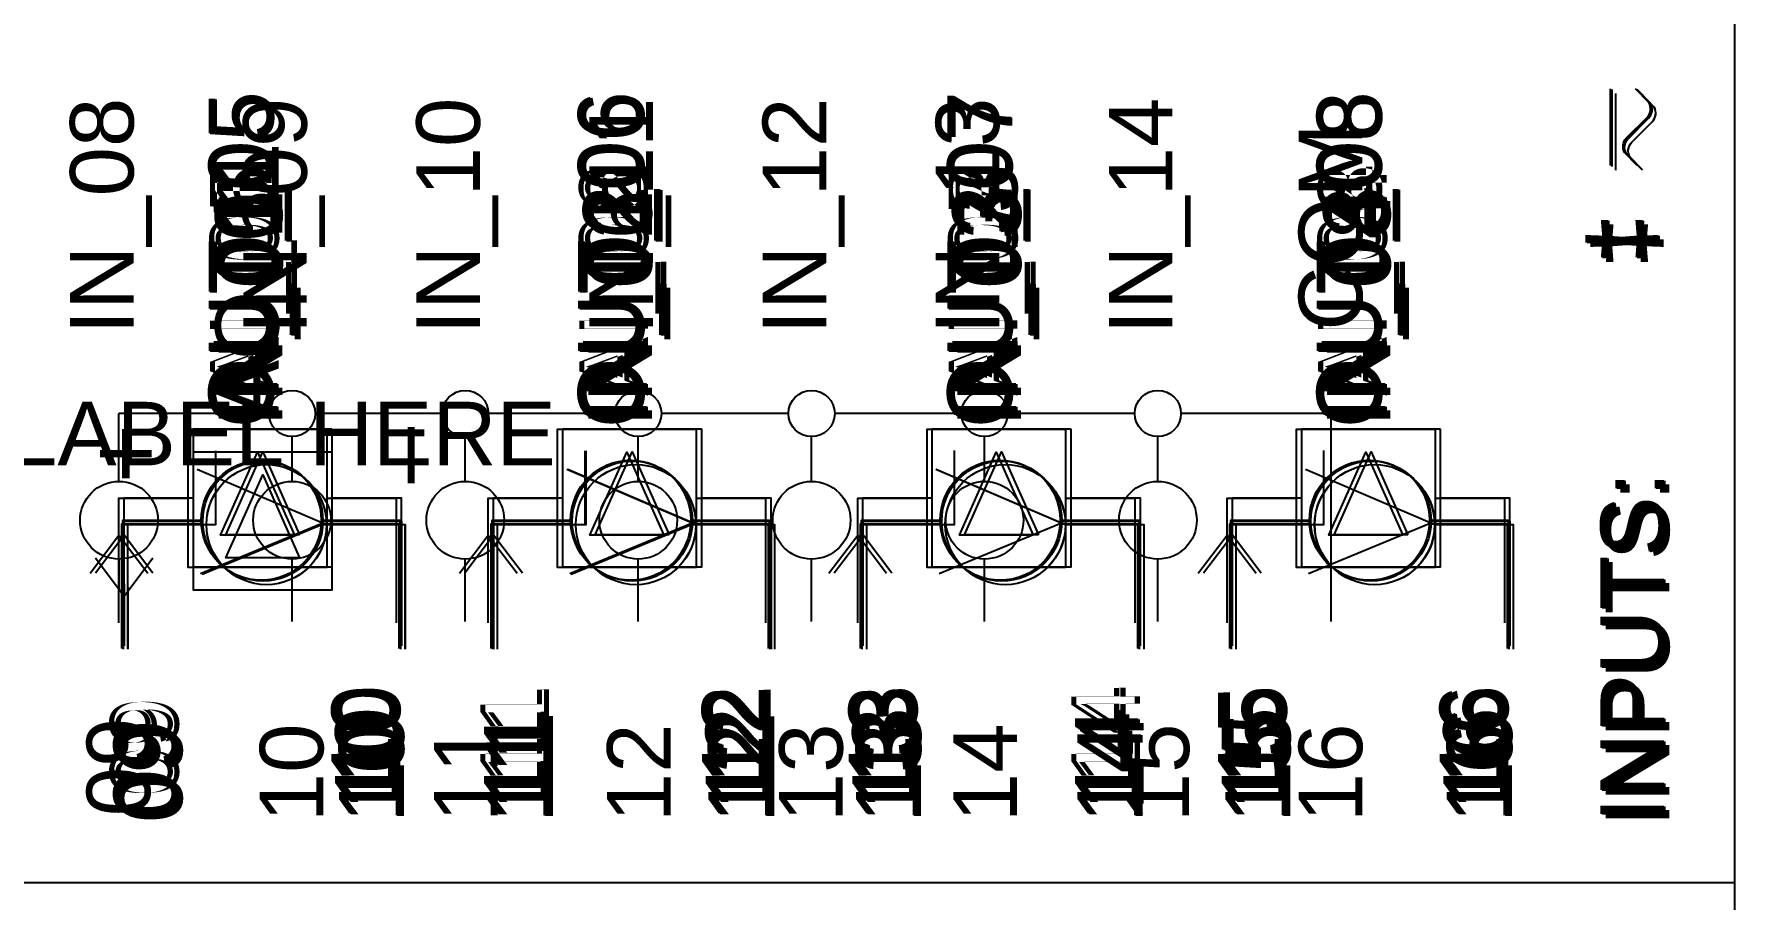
# Model space of a CAD drawing. Extents: x 0.5 to 35.5, y 0.5 to 23.5.
# Drawn here: x 24.142 to 25.984, y 8.714 to 9.652 of the extents above; entities that cross this region are included whole.
import ezdxf

# ---------------------------------------------------------------- set-up
doc = ezdxf.new("R2010")
doc.units = 0
doc.header["$MEASUREMENT"] = 0
for name, color, linetype in [('3_01__0-__EMPTY', 7, 'CONTINUOUS'), ('3_02__B-___3__DI___4__DO__', 7, 'CONTINUOUS'), ('3_03__1-___4__DI___4__DO__', 7, 'CONTINUOUS'), ('3_04__C-___4__DI___4__DO__', 7, 'CONTINUOUS'), ('3_05__D-___4__DI___3__DO__', 7, 'CONTINUOUS'), ('3_06__2A___8__FORM_A_DO', 7, 'CONTINUOUS'), ('3_07__2B___8__FORM_B_DO', 7, 'CONTINUOUS'), ('3_08__2C___8__DO__6__FORM_', 7, 'CONTINUOUS'), ('3_09__2D___8__DO__2__FORM_', 7, 'CONTINUOUS'), ('3_10__2G___8__DO__4__FORM_', 7, 'CONTINUOUS'), ('3_11__3-___8__DI', 7, 'CONTINUOUS'), ('3_12__4-___14__DI', 7, 'CONTINUOUS'), ('3_13__5-___8__AI', 7, 'CONTINUOUS'), ('3_14__6-___4__AI____4__AO', 7, 'CONTINUOUS'), ('6_00______DWG_', 7, 'CONTINUOUS')]:
    doc.layers.add(name, color=color, linetype=linetype)
doc.styles.add('ARIAL', font='arial.ttf')

msp = doc.modelspace()

# ---------------------------------------------------------------- linework, layer by layer
at = {"layer": '3_02__B-___3__DI___4__DO__'}
for points in [[(25.8508, 9.5084), (25.8508, 9.5914)], [(24.4644, 9.1994), (24.4644, 9.0494), (24.3145, 9.0494), (24.3145, 9.1994), (24.4644, 9.1994)], [(24.4294, 9.0844), (24.3494, 9.0844), (24.3894, 9.1744), (24.4294, 9.0844)], [(24.2394, 8.9894), (24.2394, 9.1244), (24.3144, 9.1244)], [(24.4645, 9.1244), (24.5396, 9.1244), (24.5396, 8.9894)], [(24.6397, 8.9894), (24.6396, 9.1244), (24.7246, 9.1244)], [(24.8546, 9.1244), (24.9396, 9.1244), (24.9396, 8.9894)], [(25.0397, 8.9894), (25.0397, 9.1244), (25.1247, 9.1244)], [(25.2547, 9.1244), (25.3397, 9.1244), (25.3397, 8.9894)], [(25.4396, 8.9894), (25.4396, 9.1244), (25.5248, 9.1244)], [(25.6548, 9.1244), (25.7398, 9.1244), (25.7398, 8.9894)], [(24.2082, 9.0844), (24.2394, 9.0432), (24.2706, 9.0844)]]:
    msp.add_lwpolyline(points, dxfattribs=at)
msp.add_lwpolyline([(25.8797, 9.5084), (25.866, 9.5224, -0.328455), (25.868, 9.5384), (25.8902, 9.5607, 0.339292), (25.8923, 9.5766), (25.8777, 9.5914)], format="xyb", dxfattribs=at)
for centre in [(24.7897, 9.1244), (25.1897, 9.1244), (25.5896, 9.1244)]:
    msp.add_circle(centre, 0.065, dxfattribs=at)
at = {"layer": '3_03__1-___4__DI___4__DO__'}
for points in [[(25.8547, 9.5046), (25.8547, 9.5875)], [(24.2436, 8.9855), (24.2435, 9.1205), (24.3285, 9.1205)], [(24.4586, 9.1205), (24.5436, 9.1205), (24.5436, 8.9855)], [(24.6436, 8.9855), (24.6436, 9.1205), (24.7286, 9.1205)], [(24.8586, 9.1205), (24.9436, 9.1205), (24.9436, 8.9855)], [(25.0437, 8.9855), (25.0437, 9.1205), (25.1287, 9.1205)], [(25.2587, 9.1205), (25.3437, 9.1205), (25.3437, 8.9855)], [(25.4436, 8.9855), (25.4435, 9.1205), (25.5287, 9.1205)], [(25.6588, 9.1205), (25.7437, 9.1205), (25.7437, 8.9855)]]:
    msp.add_lwpolyline(points, dxfattribs=at)
msp.add_lwpolyline([(25.8837, 9.5046), (25.8699, 9.5186, -0.328455), (25.872, 9.5345), (25.8942, 9.5568, 0.339292), (25.8962, 9.5727), (25.8817, 9.5875)], format="xyb", dxfattribs=at)
for centre in [(24.3936, 9.1205), (24.7936, 9.1205), (25.1937, 9.1205), (25.5937, 9.1205)]:
    msp.add_circle(centre, 0.065, dxfattribs=at)
at = {"layer": '3_04__C-___4__DI___4__DO__'}
for points in [[(25.8508, 9.5084), (25.8508, 9.5914)], [(24.2396, 8.9894), (24.2395, 9.1244), (24.3246, 9.1244)], [(24.4546, 9.1244), (24.5396, 9.1244), (24.5396, 8.9894)], [(24.6397, 8.9894), (24.6396, 9.1244), (24.7246, 9.1244)], [(24.8546, 9.1244), (24.9396, 9.1244), (24.9396, 8.9894)], [(25.0397, 8.9894), (25.0397, 9.1244), (25.1247, 9.1244)], [(25.2547, 9.1244), (25.3397, 9.1244), (25.3397, 8.9894)], [(25.4396, 8.9894), (25.4396, 9.1244), (25.5248, 9.1244)], [(25.6548, 9.1244), (25.7398, 9.1244), (25.7398, 8.9894)]]:
    msp.add_lwpolyline(points, dxfattribs=at)
msp.add_lwpolyline([(25.8797, 9.5084), (25.866, 9.5224, -0.328455), (25.868, 9.5384), (25.8902, 9.5607, 0.339292), (25.8923, 9.5766), (25.8777, 9.5914)], format="xyb", dxfattribs=at)
for centre in [(24.3896, 9.1244), (24.7897, 9.1244), (25.1897, 9.1244), (25.5896, 9.1244)]:
    msp.add_circle(centre, 0.065, dxfattribs=at)
at = {"layer": '3_05__D-___4__DI___3__DO__'}
for points in [[(25.849, 9.5093), (25.849, 9.5923)], [(24.2379, 8.9903), (24.2378, 9.1253), (24.3228, 9.1253)], [(24.4529, 9.1253), (24.5378, 9.1253), (24.5378, 8.9903)], [(24.6379, 8.9903), (24.6379, 9.1253), (24.7229, 9.1253)], [(24.8529, 9.1253), (24.9379, 9.1253), (24.9379, 8.9903)], [(25.038, 8.9903), (25.038, 9.1253), (25.123, 9.1253)], [(25.253, 9.1253), (25.338, 9.1253), (25.338, 8.9903)], [(25.4379, 8.9903), (25.4378, 9.1253), (25.523, 9.1253)], [(25.6531, 9.1253), (25.738, 9.1253), (25.738, 8.9903)]]:
    msp.add_lwpolyline(points, dxfattribs=at)
msp.add_lwpolyline([(25.878, 9.5093), (25.8642, 9.5233, -0.328455), (25.8663, 9.5393), (25.8885, 9.5615, 0.339292), (25.8905, 9.5775), (25.876, 9.5923)], format="xyb", dxfattribs=at)
for centre in [(24.3878, 9.1253), (24.7879, 9.1253), (25.188, 9.1253), (25.5879, 9.1253)]:
    msp.add_circle(centre, 0.065, dxfattribs=at)
at = {"layer": '3_06__2A___8__FORM_A_DO'}
for points in [[(24.2369, 8.9864), (24.2369, 9.1214), (24.322, 9.1214)], [(24.322, 9.0677), (24.452, 9.1214), (24.537, 9.1214), (24.537, 8.9864)], [(24.6368, 8.9864), (24.6368, 9.1214), (24.7219, 9.1214)], [(24.722, 9.0677), (24.852, 9.1214), (24.9369, 9.1214), (24.9369, 8.9864)], [(25.0368, 8.9864), (25.0368, 9.1214), (25.1219, 9.1214)], [(25.122, 9.0677), (25.2519, 9.1214), (25.3369, 9.1214), (25.3369, 8.9864)], [(25.4368, 8.9864), (25.4368, 9.1214), (25.5219, 9.1214)], [(25.522, 9.0677), (25.6519, 9.1214), (25.7369, 9.1214), (25.7369, 8.9864)]]:
    msp.add_lwpolyline(points, dxfattribs=at)
at = {"layer": '3_07__2B___8__FORM_B_DO'}
for points in [[(24.2386, 8.9855), (24.2386, 9.1206), (24.2386, 9.1206), (24.3386, 9.1205), (24.3386, 9.2005)], [(24.6398, 8.9855), (24.6398, 9.1206), (24.6398, 9.1206), (24.7398, 9.1205), (24.7398, 9.2005)], [(25.0385, 8.9855), (25.0385, 9.1206), (25.0385, 9.1206), (25.1385, 9.1205), (25.1385, 9.2005)], [(25.4386, 8.9855), (25.4386, 9.1206), (25.4386, 9.1206), (25.5386, 9.1205), (25.5386, 9.2005)], [(24.3186, 9.1805), (24.4586, 9.1205), (24.5387, 9.1205), (24.5387, 8.9855)], [(24.7198, 9.1805), (24.8598, 9.1205), (24.9399, 9.1205), (24.9399, 8.9855)], [(25.1185, 9.1805), (25.2586, 9.1205), (25.3386, 9.1205), (25.3386, 8.9855)], [(25.5186, 9.1805), (25.6586, 9.1205), (25.7387, 9.1205), (25.7387, 8.9855)]]:
    msp.add_lwpolyline(points, dxfattribs=at)
at = {"layer": '3_08__2C___8__DO__6__FORM_'}
for points in [[(25.0384, 8.9857), (25.0384, 9.1208), (25.0384, 9.1208), (25.1385, 9.1207), (25.1385, 9.2007)], [(25.4385, 8.9857), (25.4385, 9.1208), (25.4385, 9.1208), (25.5385, 9.1207), (25.5385, 9.2007)], [(25.1185, 9.1807), (25.2585, 9.1207), (25.3386, 9.1207), (25.3386, 8.9857)], [(25.5186, 9.1807), (25.6586, 9.1207), (25.7386, 9.1207), (25.7386, 8.9857)], [(24.2385, 8.9857), (24.2385, 9.1207), (24.3236, 9.1207)], [(24.3237, 9.067), (24.4536, 9.1207), (24.5386, 9.1207), (24.5386, 8.9857)], [(24.6385, 8.9857), (24.6385, 9.1207), (24.7236, 9.1207)], [(24.7236, 9.067), (24.8536, 9.1207), (24.9386, 9.1207), (24.9386, 8.9857)]]:
    msp.add_lwpolyline(points, dxfattribs=at)
at = {"layer": '3_09__2D___8__DO__2__FORM_'}
for points in [[(24.2386, 8.9855), (24.2386, 9.1205), (24.2386, 9.1205), (24.3386, 9.1205), (24.3386, 9.2005)], [(24.6386, 8.9855), (24.6386, 9.1205), (24.6386, 9.1205), (24.7387, 9.1205), (24.7387, 9.2005)], [(25.0385, 8.9855), (25.0385, 9.1205), (25.0385, 9.1205), (25.1385, 9.1205), (25.1386, 9.2005)], [(25.4386, 8.9855), (25.4386, 9.1205), (25.4386, 9.1205), (25.5386, 9.1205), (25.5386, 9.2005)], [(24.3186, 9.1805), (24.4586, 9.1205), (24.5387, 9.1205), (24.5387, 8.9855)], [(24.7187, 9.1805), (24.8587, 9.1205), (24.9387, 9.1205), (24.9387, 8.9855)], [(25.1186, 9.1805), (25.2586, 9.1205), (25.3386, 9.1205), (25.3386, 8.9855)], [(25.5186, 9.1805), (25.6586, 9.1205), (25.7387, 9.1205), (25.7387, 8.9855)]]:
    msp.add_lwpolyline(points, dxfattribs=at)
at = {"layer": '3_10__2G___8__DO__4__FORM_'}
for points in [[(24.2386, 8.9855), (24.2386, 9.1205), (24.2386, 9.1205), (24.3386, 9.1205), (24.3386, 9.2005)], [(24.6386, 8.9855), (24.6386, 9.1205), (24.6386, 9.1205), (24.7387, 9.1205), (24.7387, 9.2005)], [(25.0385, 8.9855), (25.0385, 9.1205), (25.0385, 9.1205), (25.1385, 9.1205), (25.1386, 9.2005)], [(25.4386, 8.9855), (25.4386, 9.1205), (25.4386, 9.1205), (25.5386, 9.1205), (25.5386, 9.2005)], [(24.3186, 9.1805), (24.4586, 9.1205), (24.5387, 9.1205), (24.5387, 8.9855)], [(24.7187, 9.1805), (24.8587, 9.1205), (24.9387, 9.1205), (24.9387, 8.9855)], [(25.1186, 9.1805), (25.2586, 9.1205), (25.3386, 9.1205), (25.3386, 8.9855)], [(25.5186, 9.1805), (25.6586, 9.1205), (25.7387, 9.1205), (25.7387, 8.9855)]]:
    msp.add_lwpolyline(points, dxfattribs=at)
at = {"layer": '3_11__3-___8__DI'}
for points in [[(25.8546, 9.5045), (25.8546, 9.5875)], [(24.2434, 8.9855), (24.2434, 9.1205), (24.3284, 9.1205)], [(24.4584, 9.1205), (24.5434, 9.1205), (24.5434, 8.9855)], [(24.6435, 8.9855), (24.6435, 9.1205), (24.7285, 9.1205)], [(24.8585, 9.1205), (24.9435, 9.1205), (24.9435, 8.9855)], [(25.0436, 8.9855), (25.0436, 9.1205), (25.1286, 9.1205)], [(25.2586, 9.1205), (25.3436, 9.1205), (25.3436, 8.9855)], [(25.4434, 8.9855), (25.4434, 9.1205), (25.5284, 9.1205)], [(25.6584, 9.1205), (25.7434, 9.1205), (25.7434, 8.9855)]]:
    msp.add_lwpolyline(points, dxfattribs=at)
msp.add_lwpolyline([(25.8836, 9.5045), (25.8698, 9.5185, -0.328455), (25.8719, 9.5345), (25.8941, 9.5568, 0.339292), (25.8961, 9.5727), (25.8816, 9.5875)], format="xyb", dxfattribs=at)
for centre in [(24.3934, 9.1205), (24.7935, 9.1205), (25.1936, 9.1205), (25.5934, 9.1205)]:
    msp.add_circle(centre, 0.065, dxfattribs=at)
at = {"layer": '3_12__4-___14__DI'}
for points in [[(25.8507, 9.5086), (25.8507, 9.5915)], [(24.2337, 9.1673), (24.2337, 9.2408)], [(24.3962, 9.2408), (24.2337, 9.2408)], [(24.5838, 9.2408), (24.4462, 9.2408)], [(24.7711, 9.2408), (24.6338, 9.2408)], [(24.9588, 9.2408), (24.8211, 9.2408)], [(25.1461, 9.2408), (25.0088, 9.2408)], [(25.3338, 9.2408), (25.1961, 9.2408)], [(25.5464, 9.2408), (25.3838, 9.2408)], [(25.5464, 9.0158), (25.5464, 9.2408)], [(24.4212, 9.1673), (24.4212, 9.2158)], [(24.6088, 9.1673), (24.6088, 9.2158)], [(24.7961, 9.1673), (24.7961, 9.2158)], [(24.9838, 9.1673), (24.9838, 9.2158)], [(25.1711, 9.1673), (25.1711, 9.2158)], [(25.3588, 9.1673), (25.3588, 9.2158)], [(24.2337, 9.0158), (24.2338, 9.0832)], [(24.4212, 9.0158), (24.4212, 9.0832)], [(24.6088, 9.0158), (24.6088, 9.0832)], [(24.7961, 9.0158), (24.7961, 9.0832)], [(24.9838, 9.0158), (24.9838, 9.0832)], [(25.1711, 9.0158), (25.1711, 9.0832)], [(25.3588, 9.0158), (25.3588, 9.0832)]]:
    msp.add_lwpolyline(points, dxfattribs=at)
msp.add_lwpolyline([(25.8796, 9.5086), (25.8659, 9.5226, -0.328455), (25.8679, 9.5385), (25.8901, 9.5608, 0.339292), (25.8922, 9.5768), (25.8777, 9.5915)], format="xyb", dxfattribs=at)
for centre, radius in [((24.4212, 9.2408), 0.025), ((24.6088, 9.2408), 0.025), ((24.7961, 9.2408), 0.025), ((24.9838, 9.2408), 0.025), ((25.1711, 9.2408), 0.025), ((25.3588, 9.2408), 0.025), ((24.2338, 9.1253), 0.0421), ((24.4212, 9.1253), 0.0421), ((24.6088, 9.1253), 0.0421), ((24.7961, 9.1253), 0.0421), ((24.9838, 9.1253), 0.0421), ((25.1711, 9.1253), 0.0421), ((25.3588, 9.1253), 0.0421)]:
    msp.add_circle(centre, radius, dxfattribs=at)
at = {"layer": '3_13__5-___8__AI'}
for points in [[(24.4587, 9.224), (24.4587, 9.074), (24.3087, 9.074), (24.3087, 9.224), (24.4587, 9.224)], [(24.8588, 9.224), (24.8588, 9.074), (24.7088, 9.074), (24.7088, 9.224), (24.8588, 9.224)], [(25.2588, 9.224), (25.2588, 9.074), (25.1089, 9.074), (25.1089, 9.224), (25.2588, 9.224)], [(25.6589, 9.224), (25.6589, 9.074), (25.5089, 9.074), (25.5089, 9.224), (25.6589, 9.224)], [(24.4237, 9.109), (24.3437, 9.109), (24.3837, 9.199), (24.4237, 9.109)], [(24.8238, 9.109), (24.7438, 9.109), (24.7838, 9.199), (24.8238, 9.109)], [(25.2238, 9.109), (25.1438, 9.109), (25.1838, 9.199), (25.2238, 9.109)], [(25.6239, 9.109), (25.5439, 9.109), (25.5839, 9.199), (25.6239, 9.109)], [(24.2337, 9.0141), (24.2337, 9.1491), (24.3087, 9.1491)], [(24.4587, 9.1491), (24.5338, 9.1491), (24.5338, 9.0141)], [(24.6337, 9.0141), (24.6337, 9.1491), (24.7088, 9.1491)], [(24.8588, 9.1491), (24.9339, 9.1491), (24.9339, 9.0141)], [(25.0338, 9.0141), (25.0338, 9.1491), (25.1088, 9.1491)], [(25.2589, 9.1491), (25.334, 9.1491), (25.334, 9.0141)], [(25.4338, 9.0141), (25.4338, 9.1491), (25.5089, 9.1491)], [(25.6589, 9.1491), (25.734, 9.1491), (25.734, 9.0141)], [(24.2025, 9.0678), (24.2337, 9.1091), (24.2649, 9.0678)], [(24.6025, 9.0678), (24.6337, 9.1091), (24.6649, 9.0678)], [(25.0026, 9.0678), (25.0338, 9.1091), (25.065, 9.0678)], [(25.4026, 9.0678), (25.4339, 9.1091), (25.4651, 9.0678)]]:
    msp.add_lwpolyline(points, dxfattribs=at)
at = {"layer": '3_14__6-___4__AI____4__AO'}
for points in [[(24.4644, 9.2244), (24.4644, 9.0744), (24.3144, 9.0744), (24.3144, 9.2244), (24.4644, 9.2244)], [(24.8645, 9.2244), (24.8645, 9.0744), (24.7145, 9.0744), (24.7145, 9.2244), (24.8645, 9.2244)], [(25.2645, 9.2244), (25.2645, 9.0744), (25.1145, 9.0744), (25.1145, 9.2244), (25.2645, 9.2244)], [(25.6646, 9.2244), (25.6646, 9.0744), (25.5146, 9.0744), (25.5146, 9.2244), (25.6646, 9.2244)], [(24.4294, 9.1094), (24.3494, 9.1094), (24.3894, 9.1994), (24.4294, 9.1094)], [(24.8294, 9.1094), (24.7494, 9.1094), (24.7895, 9.1994), (24.8294, 9.1094)], [(25.2295, 9.1094), (25.1495, 9.1094), (25.1895, 9.1994), (25.2295, 9.1094)], [(25.6296, 9.1094), (25.5496, 9.1094), (25.5896, 9.1994), (25.6296, 9.1094)], [(24.2394, 9.0144), (24.2394, 9.1494), (24.3144, 9.1494)], [(24.4644, 9.1494), (24.5395, 9.1494), (24.5395, 9.0144)], [(24.6394, 9.0144), (24.6394, 9.1494), (24.7145, 9.1494)], [(24.8645, 9.1494), (24.9396, 9.1494), (24.9396, 9.0144)], [(25.0395, 9.0144), (25.0394, 9.1494), (25.1145, 9.1494)], [(25.2646, 9.1494), (25.3397, 9.1494), (25.3397, 9.0144)], [(25.4395, 9.0144), (25.4395, 9.1494), (25.5146, 9.1494)], [(25.6646, 9.1494), (25.7397, 9.1494), (25.7397, 9.0144)], [(24.2082, 9.0682), (24.2394, 9.1094), (24.2706, 9.0682)], [(24.6082, 9.0682), (24.6394, 9.1094), (24.6706, 9.0682)], [(25.0083, 9.0682), (25.0395, 9.1094), (25.0707, 9.0682)], [(25.4083, 9.0682), (25.4396, 9.1094), (25.4708, 9.0682)]]:
    msp.add_lwpolyline(points, dxfattribs=at)
at = {"layer": '6_00______DWG_'}
msp.add_lwpolyline([(25.9037, 12.9611), (22.1938, 12.9611, 0.414214), (22.1138, 12.8811), (22.1138, 6.7162, 0.414212), (22.1938, 6.6362), (25.9037, 6.6362, 0.414211), (25.9837, 6.7162), (25.9837, 12.8811, 0.414219)], format="xyb", close=True, dxfattribs=at)
msp.add_lwpolyline([(25.9837, 8.7328), (22.1138, 8.7328)], dxfattribs=at)

# ---------------------------------------------------------------- texts
at = {"layer": '3_01__0-__EMPTY', "style": 'ARIAL'}
msp.add_text('PLACE EXPANSION CARD LABEL HERE', height=0.068833, dxfattribs=at).set_placement((22.8847, 9.1847))
at = {"layer": '3_02__B-___3__DI___4__DO__', "style": 'ARIAL'}
for s, height, p in [('AO_01', 0.06883, (24.4068, 9.2348)), ('IN_01', 0.06883, (24.8068, 9.2303)), ('IN_02', 0.06883, (25.2068, 9.2303)), ('IN_03', 0.06883, (25.6068, 9.2303)), ('‡', 0.0688, (25.8957, 9.4025)), ('+', 0.0787, (24.2793, 9.1654)), ('–', 0.0787, (24.5793, 9.1652)), ('INPUTS:', 0.06883, (25.9086, 8.7976)), ('10', 0.06883, (24.5385, 8.8149)), ('11', 0.06883, (24.6996, 8.8149)), ('12', 0.06883, (24.9396, 8.8149)), ('13', 0.06883, (25.0984, 8.8149)), ('14', 0.06883, (25.3395, 8.8149)), ('15', 0.06883, (25.4984, 8.8149)), ('16', 0.06883, (25.7384, 8.8149)), ('09', 0.06883, (24.2984, 8.8015))]:
    msp.add_text(s, height=height, rotation=90, dxfattribs=at).set_placement(p)
at = {"layer": '3_03__1-___4__DI___4__DO__', "style": 'ARIAL'}
for s, height, p in [('IN_01', 0.06883, (24.4108, 9.2264)), ('IN_02', 0.06883, (24.8108, 9.2264)), ('IN_03', 0.06883, (25.2107, 9.2264)), ('IN_04', 0.06883, (25.6107, 9.2264)), ('‡', 0.0688, (25.8997, 9.3987)), ('INPUTS:', 0.06883, (25.9126, 8.7937)), ('09', 0.06883, (24.3024, 8.7976)), ('10', 0.06883, (24.5424, 8.811)), ('11', 0.06883, (24.7036, 8.811)), ('12', 0.06883, (24.9435, 8.811)), ('13', 0.06883, (25.1024, 8.811)), ('14', 0.06883, (25.3435, 8.811)), ('15', 0.06883, (25.5024, 8.811)), ('16', 0.06883, (25.7424, 8.811))]:
    msp.add_text(s, height=height, rotation=90, dxfattribs=at).set_placement(p)
at = {"layer": '3_04__C-___4__DI___4__DO__', "style": 'ARIAL'}
for s, height, p in [('IN_01', 0.06883, (24.4068, 9.2303)), ('IN_02', 0.06883, (24.8068, 9.2303)), ('IN_03', 0.06883, (25.2068, 9.2303)), ('IN_04', 0.06883, (25.6068, 9.2303)), ('‡', 0.0688, (25.8957, 9.4025)), ('INPUTS:', 0.06883, (25.9086, 8.7976)), ('10', 0.06883, (24.5385, 8.8149)), ('11', 0.06883, (24.6996, 8.8149)), ('12', 0.06883, (24.9396, 8.8149)), ('13', 0.06883, (25.0984, 8.8149)), ('14', 0.06883, (25.3395, 8.8149)), ('15', 0.06883, (25.4984, 8.8149)), ('16', 0.06883, (25.7384, 8.8149)), ('09', 0.06883, (24.2984, 8.8015))]:
    msp.add_text(s, height=height, rotation=90, dxfattribs=at).set_placement(p)
at = {"layer": '3_05__D-___4__DI___3__DO__', "style": 'ARIAL'}
for s, height, p in [('IN_01', 0.06883, (24.4051, 9.2312)), ('IN_02', 0.06883, (24.8051, 9.2312)), ('IN_03', 0.06883, (25.205, 9.2312)), ('IN_04', 0.06883, (25.605, 9.2312)), ('‡', 0.0688, (25.894, 9.4034)), ('INPUTS:', 0.06883, (25.9069, 8.7985)), ('10', 0.06883, (24.5367, 8.8158)), ('11', 0.06883, (24.6979, 8.8158)), ('12', 0.06883, (24.9378, 8.8158)), ('13', 0.06883, (25.0967, 8.8158)), ('14', 0.06883, (25.3378, 8.8158)), ('15', 0.06883, (25.4967, 8.8158)), ('16', 0.06883, (25.7367, 8.8158)), ('09', 0.06883, (24.2967, 8.8023))]:
    msp.add_text(s, height=height, rotation=90, dxfattribs=at).set_placement(p)
at = {"layer": '3_06__2A___8__FORM_A_DO', "style": 'ARIAL'}
for s, p in [('OUT_05', (24.3996, 9.2264)), ('OUT_06', (24.7996, 9.2264)), ('OUT_07', (25.1996, 9.2264)), ('OUT_08', (25.5996, 9.2264)), ('09', (24.3007, 8.7985)), ('10', (24.5407, 8.7985)), ('11', (24.7007, 8.7985)), ('12', (24.9407, 8.7985)), ('13', (25.1006, 8.7985)), ('14', (25.3405, 8.7985)), ('15', (25.5005, 8.7985)), ('16', (25.7405, 8.7985))]:
    msp.add_text(s, height=0.06883, rotation=90, dxfattribs=at).set_placement(p)
at = {"layer": '3_07__2B___8__FORM_B_DO', "style": 'ARIAL'}
for s, p in [('OUT_05', (24.4013, 9.2255)), ('OUT_06', (24.8025, 9.2255)), ('OUT_07', (25.2013, 9.2255)), ('OUT_08', (25.6013, 9.2255)), ('09', (24.3024, 8.7976)), ('10', (24.5424, 8.7976)), ('11', (24.7036, 8.7976)), ('12', (24.9436, 8.7976)), ('13', (25.1023, 8.7976)), ('14', (25.3423, 8.7976)), ('15', (25.5024, 8.7976)), ('16', (25.7424, 8.7976))]:
    msp.add_text(s, height=0.06883, rotation=90, dxfattribs=at).set_placement(p)
at = {"layer": '3_08__2C___8__DO__6__FORM_', "style": 'ARIAL'}
for s, p in [('OUT_05', (24.4013, 9.2257)), ('OUT_06', (24.8013, 9.2257)), ('OUT_07', (25.2012, 9.2257)), ('OUT_08', (25.6013, 9.2257)), ('09', (24.3024, 8.7978)), ('10', (24.5423, 8.7978)), ('11', (24.7023, 8.7978)), ('12', (24.9423, 8.7978)), ('13', (25.1023, 8.7978)), ('14', (25.3422, 8.7978)), ('15', (25.5022, 8.7978)), ('16', (25.7422, 8.7978))]:
    msp.add_text(s, height=0.06883, rotation=90, dxfattribs=at).set_placement(p)
at = {"layer": '3_09__2D___8__DO__2__FORM_', "style": 'ARIAL'}
for s, p in [('OUT_05', (24.4013, 9.2254)), ('OUT_06', (24.8013, 9.2254)), ('OUT_07', (25.2013, 9.2254)), ('OUT_08', (25.6013, 9.2254)), ('09', (24.3024, 8.7976)), ('10', (24.5424, 8.7976)), ('11', (24.7024, 8.7976)), ('12', (24.9424, 8.7976)), ('13', (25.1024, 8.7976)), ('14', (25.3422, 8.7976)), ('15', (25.5022, 8.7976)), ('16', (25.7423, 8.7976))]:
    msp.add_text(s, height=0.06883, rotation=90, dxfattribs=at).set_placement(p)
at = {"layer": '3_10__2G___8__DO__4__FORM_', "style": 'ARIAL'}
for s, p in [('OUT_05', (24.4013, 9.2254)), ('OUT_06', (24.8013, 9.2254)), ('OUT_07', (25.2013, 9.2254)), ('OUT_08', (25.6013, 9.2254)), ('09', (24.3024, 8.7976)), ('10', (24.5424, 8.7976)), ('11', (24.7024, 8.7976)), ('12', (24.9424, 8.7976)), ('13', (25.1024, 8.7976)), ('14', (25.3422, 8.7976)), ('15', (25.5022, 8.7976)), ('16', (25.7423, 8.7976))]:
    msp.add_text(s, height=0.06883, rotation=90, dxfattribs=at).set_placement(p)
at = {"layer": '3_11__3-___8__DI', "style": 'ARIAL'}
for s, height, p in [('IN_05', 0.06883, (24.4106, 9.2264)), ('IN_06', 0.06883, (24.8107, 9.2264)), ('IN_07', 0.06883, (25.2106, 9.2264)), ('IN_08', 0.06883, (25.6106, 9.2264)), ('‡', 0.0688, (25.8995, 9.3986)), ('INPUTS:', 0.06883, (25.9125, 8.7937)), ('09', 0.06883, (24.3023, 8.7976)), ('10', 0.06883, (24.5423, 8.811)), ('11', 0.06883, (24.7035, 8.811)), ('12', 0.06883, (24.9434, 8.811)), ('13', 0.06883, (25.1023, 8.811)), ('14', 0.06883, (25.3434, 8.811)), ('15', 0.06883, (25.5023, 8.811)), ('16', 0.06883, (25.7423, 8.811))]:
    msp.add_text(s, height=height, rotation=90, dxfattribs=at).set_placement(p)
at = {"layer": '3_12__4-___14__DI', "style": 'ARIAL'}
for s, height, p in [('IN_08', 0.06883, (24.2496, 9.3263)), ('IN_09', 0.06883, (24.4371, 9.3263)), ('IN_10', 0.06883, (24.6246, 9.3263)), ('IN_13', 0.06883, (25.1871, 9.3263)), ('IN_14', 0.06883, (25.3746, 9.3263)), ('IN_11', 0.06883, (24.8121, 9.3263)), ('IN_12', 0.06883, (24.9996, 9.3263)), ('COM', 0.06883, (25.5801, 9.3305)), ('‡', 0.0688, (25.8956, 9.4027)), ('INPUTS:', 0.06883, (25.9085, 8.7977)), ('09', 0.06883, (24.2676, 8.8047)), ('10', 0.06883, (24.4551, 8.7983)), ('11', 0.06883, (24.6437, 8.7983)), ('12', 0.06883, (24.8312, 8.7983)), ('13', 0.06883, (25.0175, 8.7983)), ('14', 0.06883, (25.2062, 8.7983)), ('15', 0.06883, (25.3926, 8.7983)), ('16', 0.06883, (25.5801, 8.7983))]:
    msp.add_text(s, height=height, rotation=90, dxfattribs=at).set_placement(p)
at = {"layer": '3_13__5-___8__AI', "style": 'ARIAL'}
for s, p in [('AI_05', (24.4011, 9.2594)), ('AI_06', (24.801, 9.2594)), ('AI_07', (25.201, 9.2594)), ('AI_08', (25.601, 9.2594)), ('10', (24.5327, 8.8395)), ('11', (24.6939, 8.8395)), ('12', (24.9338, 8.8395)), ('13', (25.0927, 8.8395)), ('14', (25.3338, 8.8395)), ('15', (25.4927, 8.8395)), ('16', (25.7327, 8.8395)), ('09', (24.2927, 8.8261))]:
    msp.add_text(s, height=0.06883, rotation=90, dxfattribs=at).set_placement(p)
at = {"layer": '3_14__6-___4__AI____4__AO', "style": 'ARIAL'}
for s, p in [('AI_01', (24.4067, 9.2598)), ('AI_02', (24.8067, 9.2598)), ('AI_03', (25.2067, 9.2598)), ('AI_04', (25.6067, 9.2598)), ('10', (24.5384, 8.8398)), ('11', (24.6995, 8.8398)), ('12', (24.9395, 8.8398)), ('13', (25.0984, 8.8398)), ('14', (25.3395, 8.8398)), ('15', (25.4984, 8.8398)), ('16', (25.7384, 8.8398)), ('09', (24.2984, 8.8264))]:
    msp.add_text(s, height=0.06883, rotation=90, dxfattribs=at).set_placement(p)

doc.saveas('drawing.dxf')
